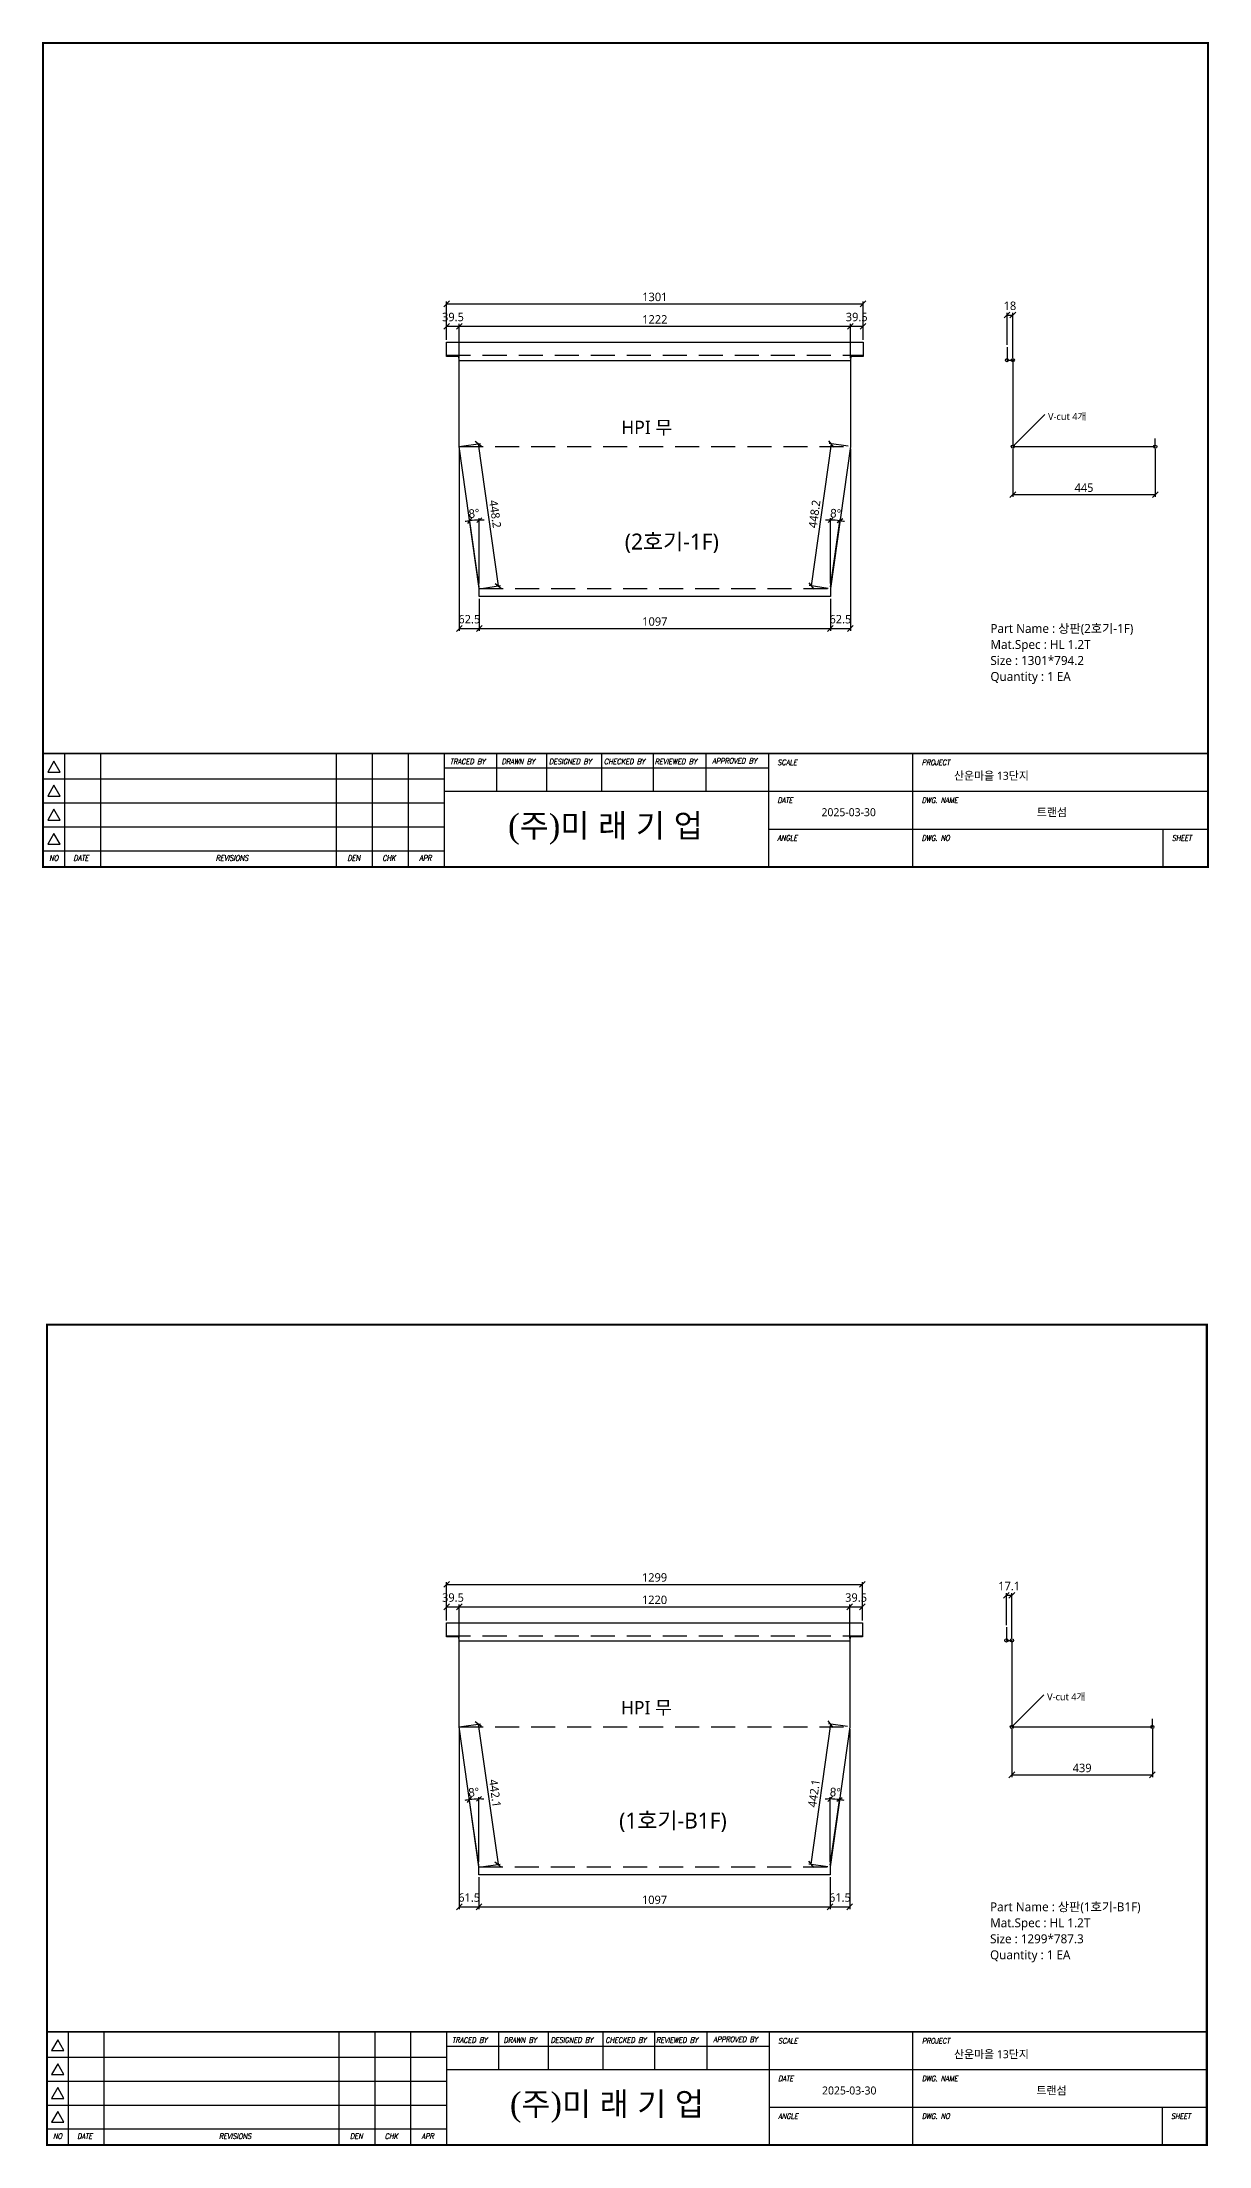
# Model space of a CAD drawing. Extents: x 674 to 10492, y -109346 to 1748.
# Drawn here: x 696 to 4342, y -25309 to -18736 of the extents above; entities that cross this region are included whole.
import ezdxf
from ezdxf.enums import TextEntityAlignment as Align

# ---------------------------------------------------------------- set-up
doc = ezdxf.new("R2010")
doc.units = 0
doc.header["$LTSCALE"] = 10
doc.header["$MEASUREMENT"] = 0
doc.linetypes.add('DASHED2', pattern=[0.375, 0.25, -0.125])
doc.layers.get('0').update_dxf_attribs({"linetype": 'CONTINUOUS'})
for name, color, linetype in [('22', 8, 'DASHED2'), ('dim', 3, 'CONTINUOUS'), ('FROM', 7, 'CONTINUOUS'), ('HIDDEN2', 8, 'CONTINUOUS'), ('레이져', 7, 'CONTINUOUS')]:
    doc.layers.add(name, color=color, linetype=linetype)
doc.styles.add('G1', font='batang.ttc', dxfattribs={"height": 20})
doc.styles.add('ITALICT', font='italict')
doc.styles.add('JKW', font='')
doc.styles.add('MIRAESTYLE', font='gulim.ttc')
doc.styles.add('YCKIM', font='gulim.ttc')
doc.styles.get('JKW').set_extended_font_data('NanumGothic')
doc.dimstyles.new('MIRAE', dxfattribs={"dimscale": 100, "dimtxt": 0.25, "dimasz": 0.15, "dimexe": 0.06, "dimexo": 0.06, "dimgap": 0.07, "dimtad": 1, "dimdec": 1, "dimtxsty": 'YCKIM', "dimblk": 'OBLIQUE', "dimcen": 2.5, "dimclrd": 3, "dimclre": 3, "dimclrt": 256, "dimadec": 1, "dimazin": 3, "dimtfac": 0.5, "dimtix": 1, "dimtmove": 0, "dimatfit": 3, "dimldrblk": 'OBLIQUE'})
doc.dimstyles.get("Standard").update_dxf_attribs({"dimtxt": 2.5, "dimasz": 2.5, "dimexe": 1.25, "dimexo": 0.625, "dimtad": 1, "dimtxsty": 'MIRAESTYLE', "dimcen": 2.5, "dimazin": 3, "dimtfac": 1, "dimtmove": 0, "dimatfit": 3})
doc.dimstyles.new('미래', dxfattribs={"dimscale": 120, "dimtxt": 0.2, "dimasz": 0.15, "dimexe": 0.06, "dimexo": 0.06, "dimgap": 0.07, "dimtad": 1, "dimdec": 1, "dimlfac": -1, "dimtxsty": 'JKW', "dimblk": 'OBLIQUE', "dimcen": 2.5, "dimclrd": 3, "dimclre": 3, "dimclrt": 256, "dimadec": 1, "dimazin": 2, "dimtfac": 0.5, "dimtmove": 1, "dimatfit": 3, "dimarcsym": 1})

# ---------------------------------------------------------------- blocks, each defined once
blk = doc.blocks.new('_OBLIQUE')
at = {"color": 0, "linetype": 'ByBlock'}
blk.add_line((-0.5, -0.5), (0.5, 0.5), dxfattribs=at)
blk = doc.blocks.new('3')
at = {"layer": 'FROM', "color": 7}
blk.add_line((25823.5, 11169), (25823.5, 11496.2), dxfattribs=at)
at = {"layer": 'FROM', "color": 2}
for p, q in [((25885.8, 11169), (25885.8, 11496.2)), ((25989.7, 11169), (25989.7, 11496.2)), ((26670, 11169), (26670, 11496.2)), ((26773.9, 11169), (26773.9, 11496.2)), ((26877.7, 11169), (26877.7, 11496.2)), ((25823.5, 11422.9), (26981.6, 11422.9)), ((25823.5, 11353.6), (26981.6, 11353.6)), ((25823.5, 11284.4), (26981.6, 11284.4)), ((25823.5, 11215.1), (26981.6, 11215.1))]:
    blk.add_line(p, q, dxfattribs=at)
at = {"layer": 'FROM', "color": 0}
for p, q in [((26981.6, 11169), (26981.6, 11496.2)), ((27131.3, 11496.2), (27131.3, 11387.2)), ((27276.5, 11387.2), (27276.5, 11496.2)), ((27434, 11496.2), (27434, 11387.2)), ((27583.7, 11496.2), (27583.7, 11387.2)), ((27735.3, 11496.2), (27735.3, 11387.2)), ((27915.7, 11496.2), (27915.7, 11169)), ((28332.2, 11169), (28332.2, 11496.2)), ((26981.6, 11454.7), (27915.7, 11454.7)), ((26981.6, 11387.2), (29183.5, 11387.2)), ((27915.7, 11278.1), (29183.5, 11278.1))]:
    blk.add_line(p, q, dxfattribs=at)
at = {"layer": 'FROM'}
blk.add_line((29053.7, 11278.1), (29053.7, 11169), dxfattribs=at)
at = {"layer": 'FROM', "color": 0, "const_width": 5.89}
blk.add_lwpolyline([(25823.5, 11169), (29183.5, 11169), (29183.5, 13545), (25823.5, 13545)], close=True, dxfattribs=at)
at = {"layer": 'FROM', "color": 0, "const_width": 4.87}
blk.add_lwpolyline([(25823.5, 11496.2), (29183.5, 11496.2)], dxfattribs=at)
at = {"layer": 'FROM', "color": 2}
for points in [[(25854.7, 11473.5), (25836.7, 11442.3), (25872.7, 11442.3)], [(25854.7, 11404.3), (25836.7, 11373.1), (25872.7, 11373.1)], [(25854.7, 11335), (25836.7, 11303.8), (25872.7, 11303.8)], [(25854.7, 11265.7), (25836.7, 11234.6), (25872.7, 11234.6)]]:
    blk.add_lwpolyline(points, close=True, dxfattribs=at)
at = {"layer": 'FROM', "color": 4, "style": 'ITALICT', "width": 0.8}
for s, height, p in [('TRACED BY', 15.58, (26997.2, 11465)), ('DRAWN BY', 15.58, (27146.3, 11465)), ('DESIGNED BY', 15.583, (27282.8, 11465)), ('CHECKED BY', 15.58, (27441.2, 11465)), ('REVIEWED BY', 15.583, (27587.9, 11465)), ('APPROVED BY', 15.583, (27753.8, 11466.9)), ('SCALE', 15.58, (27941.7, 11462.5)), ('PROJECT', 15.58, (28358.1, 11462.5)), ('DATE', 15.58, (27941.7, 11353.4)), ('DWG. NAME', 15.58, (28358.1, 11353.4)), ('ANGLE', 15.58, (27941.7, 11244.4)), ('DWG. NO', 15.58, (28358.1, 11244.4)), ('SHEET', 15.58, (29079.6, 11244.4)), ('NO', 15.58, (25841.2, 11186.7)), ('DATE', 15.58, (25911.2, 11186.7)), ('REVISIONS', 15.58, (26321.6, 11186.7)), ('DEN', 15.58, (26701.4, 11186.7)), ('CHK', 15.58, (26802.1, 11186.7)), ('APR', 15.58, (26908.6, 11186.7))]:
    blk.add_text(s, height=height, dxfattribs=at).set_placement(p)
blk = doc.blocks.new('transom_frame')
at = {"xscale": 0.837272107773114, "yscale": 0.837272107773114, "zscale": 0.837272107773114}
blk.add_blockref('3', (-21621.3, -9351.5), dxfattribs=at)
at = {"style": 'G1'}
blk.add_text('(주)미 래 기 업', height=55.92, dxfattribs=at).set_placement((1358.1, 93.9), align=Align.MIDDLE)

msp = doc.modelspace()

# ---------------------------------------------------------------- linework, layer by layer
for p, q in [((3711.5, -19689), (3711.5, -19730)), ((3711.5, -19730), (3729.5, -19730)), ((3729.5, -19730), (3729.5, -19730)), ((3729.5, -19730), (3729.5, -20000)), ((4174.5, -20000), (4174.5, -19975)), ((3729.5, -20000), (4174.5, -20000)), ((3709.5, -23689), (3709.5, -23730)), ((3709.5, -23730), (3726.6, -23730)), ((3726.6, -23730), (3726.6, -23730)), ((3726.6, -23730), (3726.6, -24000)), ((4165.6, -24000), (4165.6, -23975)), ((3726.6, -24000), (4165.6, -24000))]:
    msp.add_line(p, q)
at = {"color": 6}
for centre in [(3711.5, -19730), (3729.5, -19730), (3729.5, -20000), (4174.5, -20000), (3709.5, -23730), (3726.6, -23730), (3726.6, -24000), (4165.6, -24000)]:
    msp.add_circle(centre, 5, dxfattribs=at)
at = {"layer": '22', "ltscale": 30}
for p, q in [((1960.5, -19714.4), (3261.5, -19714.4)), ((2000, -20000), (3222, -20000)), ((2062.5, -20443.8), (3159.5, -20443.8)), ((1960.5, -23715.3), (3259.5, -23715.3)), ((2000, -24000), (3220, -24000)), ((2061.5, -24437.8), (3158.5, -24437.8))]:
    msp.add_line(p, q, dxfattribs=at)
at = {"layer": 'HIDDEN2'}
for p, q in [((2000, -19731.2), (3222, -19731.2)), ((2000, -23731.2), (3220, -23731.2))]:
    msp.add_line(p, q, dxfattribs=at)
at = {"layer": '레이져'}
for p, q in [((1960.5, -19674), (3261.5, -19674)), ((1960.5, -19714.4), (1960.5, -19674)), ((1960.5, -19718.3), (1960.5, -19714.4)), ((1998.12, -19718.3), (1960.5, -19718.3)), ((2000, -19731.2), (1998.12, -19718.3)), ((3223.88, -19718.3), (3222, -19731.2)), ((3261.5, -19718.3), (3223.88, -19718.3)), ((3261.5, -19674), (3261.5, -19714.4)), ((3261.5, -19714.4), (3261.5, -19718.3)), ((2000, -20000), (2000, -19731.2)), ((3222, -19731.2), (3222, -20000)), ((2062.5, -20443.8), (2000, -20000)), ((3222, -20000), (3159.5, -20443.8)), ((2062.5, -20468.2), (2062.5, -20443.8)), ((2062.5, -20443.8), (2062.5, -20443.8)), ((3159.5, -20468.2), (2062.5, -20468.2)), ((3159.5, -20443.8), (3159.5, -20443.8)), ((3159.5, -20443.8), (3159.5, -20468.2)), ((1960.5, -23674.9), (3259.5, -23674.9)), ((1960.5, -23715.3), (1960.5, -23674.9)), ((1960.5, -23719.2), (1960.5, -23715.3)), ((1998.25, -23719.2), (1960.5, -23719.2)), ((2000, -23731.2), (1998.25, -23719.2)), ((3221.75, -23719.2), (3220, -23731.2)), ((3259.5, -23719.2), (3221.75, -23719.2)), ((3259.5, -23674.9), (3259.5, -23715.3)), ((3259.5, -23715.3), (3259.5, -23719.2)), ((2000, -24000), (2000, -23731.2)), ((3220, -23731.2), (3220, -24000)), ((2061.5, -24437.8), (2000, -24000)), ((3220, -24000), (3158.5, -24437.8)), ((2061.5, -24462.2), (2061.5, -24437.8)), ((2061.5, -24437.8), (2061.5, -24437.8)), ((3158.5, -24437.8), (3158.5, -24437.8)), ((3158.5, -24437.8), (3158.5, -24462.2)), ((3158.5, -24462.2), (2061.5, -24462.2))]:
    msp.add_line(p, q, dxfattribs=at)

# ---------------------------------------------------------------- block references
for p, xscale, yscale in [((699.5, -21313, 1.29), 1.29375, 1.29375), ((711.5, -25306.1, 1.29), 1.28828125, 1.28828125)]:
    msp.add_blockref('transom_frame', p, dxfattribs=dict(xscale=xscale, yscale=yscale))

# ---------------------------------------------------------------- texts
at = {"style": 'JKW'}
for s, height, p in [('Part Name : 상판(2호기-1F)', 28, (3659.5, -20568.2)), ('Mat.Spec : HL 1.2T', 28, (3659.5, -20618.2)), ('Size : 1301*794.2', 28, (3659.5, -20668.2)), ('Quantity : 1 EA', 28, (3659.5, -20718.2)), ('산운마을 13단지', 25, (3545.75, -21028.38)), ('2025-03-30', 25, (3131.75, -21142.22)), ('트랜섬', 25, (3804.5, -21142.22)), ('Part Name : 상판(1호기-B1F)', 28, (3658.5, -24562.2)), ('Size : 1299*787.3', 28, (3658.5, -24662.2)), ('Mat.Spec : HL 1.2T', 28, (3658.5, -24612.2)), ('Quantity : 1 EA', 28, (3658.5, -24712.2)), ('산운마을 13단지', 25, (3545.72, -25022.68)), ('2025-03-30', 25, (3133.47, -25136.05)), ('트랜섬', 25, (3803.38, -25136.05))]:
    msp.add_text(s, height=height, dxfattribs=at).set_placement(p, align=Align.MIDDLE_LEFT)
at = {"char_height": 22, "attachment_point": 1, "style": 'JKW'}
for insert in [(3839.5, -19895), (3836.6, -23895)]:
    msp.add_mtext('V-cut 4개', dxfattribs=dict(at, insert=insert))
at = {"layer": '레이져', "style": 'JKW'}
for s, height, p in [('HPI 무', 42, (2506, -19940)), ('(2호기-1F)', 50, (2517.17, -20296.67)), ('HPI 무', 42, (2505, -23940)), ('(1호기-B1F)', 50, (2499.5, -24292.67))]:
    msp.add_text(s, height=height, dxfattribs=at).set_placement(p, align=Align.MIDDLE_LEFT)

# ---------------------------------------------------------------- dimensions: what is measured, and where the dimension line sits
for base, line1, line2 in [((2046.88, -20230.35), ((2062.5, -20443.8), (2000, -20000)), ((2062.5, -20443.8), (2062.5, -20433.8))), ((3175.12, -20230.35), ((3159.5, -20443.8), (3159.5, -20433.8)), ((3159.5, -20443.8), (3222, -20000))), ((2046.12, -24225.85), ((2061.5, -24437.8), (2000, -24000)), ((2061.5, -24437.8), (2061.5, -24427.8))), ((3173.88, -24225.85), ((3158.5, -24437.8), (3158.5, -24427.8)), ((3158.5, -24437.8), (3220, -24000)))]:
    msp.add_angular_dim_2l(base=base, line1=line1, line2=line2, dimstyle='mirae', override={"dimtxt": 0.27, "dimgap": 0.02, "dimdec": 0, "dimlfac": 1, "dimdsep": 46, "dimclrt": 7}).render()
at = {"layer": 'dim'}
for base, p1, p2 in [((1960.5, -19554), (1960.5, -19674), (3261.5, -19674)), ((1960.5, -19624), (1960.5, -19674), (2000, -19731.2)), ((2000, -19624), (2000, -19731.2), (3222, -19731.2)), ((3222, -19624), (3222, -19731.2), (3261.5, -19674)), ((3711.5, -19589), (3711.5, -19689), (3729.5, -19730)), ((2000, -20568.2), (2000, -20000), (2062.5, -20468.2)), ((3159.5, -20568.2), (3159.5, -20468.2), (3222, -20000)), ((3729.5, -20150), (3729.5, -20000), (4174.5, -20000)), ((2062.5, -20568.2), (2062.5, -20468.2), (3159.5, -20468.2)), ((1960.5, -23554.9), (1960.5, -23674.9), (3259.5, -23674.9)), ((1960.5, -23624.9), (1960.5, -23674.9), (2000, -23731.2)), ((2000, -23624.9), (2000, -23731.2), (3220, -23731.2)), ((3220, -23624.9), (3220, -23731.2), (3259.5, -23674.9)), ((3709.5, -23589), (3709.5, -23689), (3726.6, -23730)), ((2000, -24562.2), (2000, -24000), (2061.5, -24462.2)), ((3158.5, -24562.2), (3158.5, -24462.2), (3220, -24000)), ((3726.6, -24150), (3726.6, -24000), (4165.6, -24000)), ((2061.5, -24562.2), (2061.5, -24462.2), (3158.5, -24462.2))]:
    msp.add_linear_dim(base=base, p1=p1, p2=p2, dimstyle='미래', override={"dimtxt": 0.22, "dimgap": 0.07, "dimdec": 1, "dimlfac": 1, "dimdsep": 46, "dimclrt": 7}, dxfattribs=at).render()
for base, p1, p2, angle in [((3100.09, -20435.43), (3159.5, -20443.8), (3222, -20000), 81.983798), ((2059.41, -19991.63), (2000, -20000), (2062.5, -20443.8), 278.016202), ((2059.42, -23991.65), (2000, -24000), (2061.5, -24437.8), 277.996307), ((3099.08, -24429.45), (3158.5, -24437.8), (3220, -24000), 82.003693)]:
    msp.add_linear_dim(base=base, p1=p1, p2=p2, angle=angle, dimstyle='미래', override={"dimtxt": 0.22, "dimgap": 0.07, "dimdec": 1, "dimlfac": 1, "dimdsep": 46, "dimclrt": 7}, dxfattribs=at).render()

# ---------------------------------------------------------------- leaders
for points in [[(3729.5, -20000), (3829.5, -19900)], [(3726.6, -24000), (3826.6, -23900)]]:
    msp.add_leader(points, dimstyle='Standard', dxfattribs=at)

doc.saveas('drawing.dxf')
